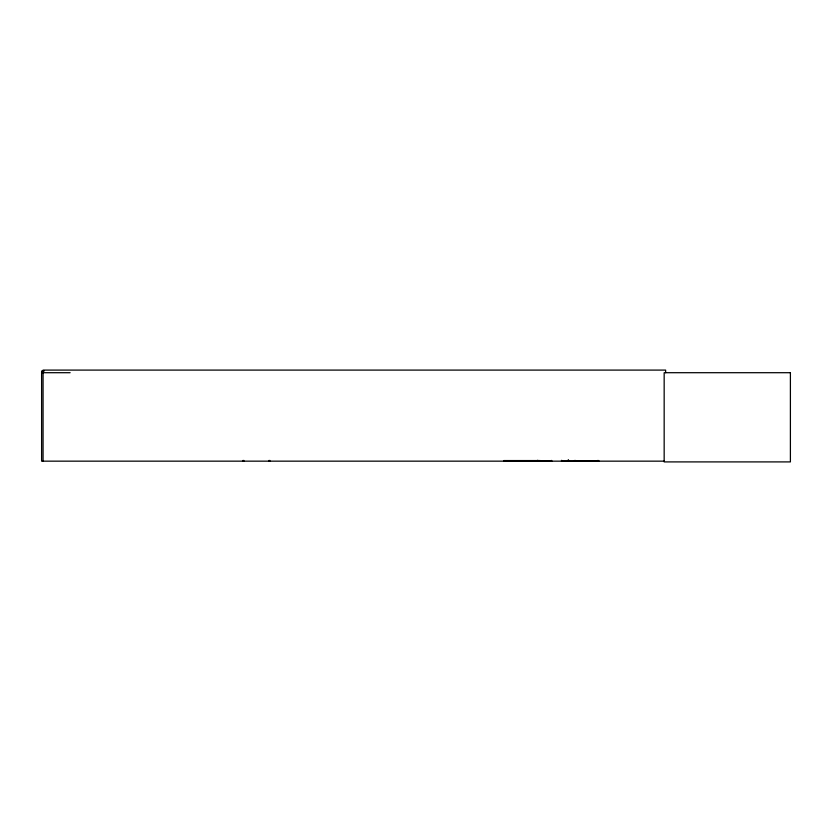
<?xml version="1.0" encoding="UTF-8"?>
<svg xmlns="http://www.w3.org/2000/svg" width="832" height="832" viewBox="0 0 832 832"><rect width="100%" height="100%" fill="white"/><g stroke="black" fill="none" stroke-linecap="round" stroke-linejoin="round"><path stroke-width="1.25" d="M538.013 461.126L537.971 460.418L537.846 461.042M551.398 461.126L551.47 460.418M537.649 460.439L537.649 461.126L537.597 460.439M503.89 460.834L540.228 460.803M574.87 461.042L574.87 460.418M574.226 461.126L598.395 461.126M575.006 461.115L575.151 460.418M597.605 460.439L597.542 461.136M598.53 461.115L598.634 460.439M598.728 461.115L561.475 461.126L561.496 460.418M574.08 460.907L598.645 460.907M44.2 371.03L41.6 371.03L41.6 461.157L664.331 461.157M41.6 372.705L70.138 372.705M537.67 460.751L513.49 461.126M552.032 461.063L503.88 461.105L503.89 460.564L540.228 460.564L540.124 461.157L540.124 460.564M561.777 461.063L561.777 460.418M665.631 372.705L665.631 370.094L43.066 370.094L43.066 461.157M568.662 460.231L568.662 461.157M568.443 460.231L568.443 461.157M568.204 460.231L568.204 461.157M567.975 460.231L567.975 461.157M269.828 460.418L269.828 461.157M269.079 460.418L269.079 461.157M243.807 460.418L243.807 461.157M243.069 460.418L243.069 461.157M540.218 460.564L540.228 461.157L540.218 460.564M790.4 372.705L664.165 372.705L664.165 461.906L790.4 461.906L790.4 372.705"/></g></svg>
